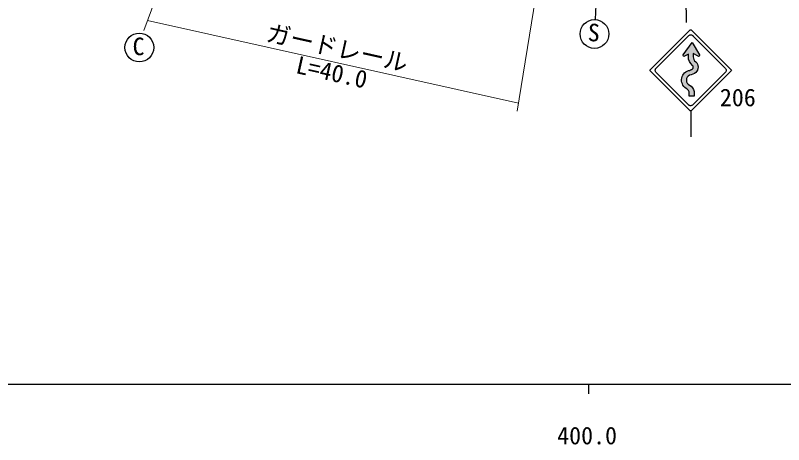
# Model space of a CAD drawing. Units: millimetres, scale not verified. Extents: x 40000 to 680000, y 20000 to 380000.
# Drawn here: x 408288 to 488319, y 198715 to 243438 of the extents above; entities that cross this region are included whole.
import ezdxf
from ezdxf.enums import TextEntityAlignment as Align

# ---------------------------------------------------------------- set-up
doc = ezdxf.new("R2010")
doc.units = ezdxf.units.MM
doc.header["$LTSCALE"] = 1000
for name, color, linetype, lineweight in [('M-STR-HTXT', 7, 'Continuous', 13), ('M-STR-STRC', 7, 'Continuous', 25), ('M-TTL-BAND', 7, 'Continuous', 25)]:
    doc.layers.add(name, color=color, linetype=linetype, lineweight=lineweight)
doc.styles.add('ＭＳ ゴシック', font='')
doc.styles.get('ＭＳ ゴシック').set_extended_font_data('MS Gothic')

msp = doc.modelspace()

# ---------------------------------------------------------------- hatches: boundary and pattern name
at = {"layer": 'M-STR-STRC'}
msp.add_hatch(color=256, dxfattribs=at).paths.add_polyline_path([(478784, 240604), (479540, 239311, -0.765), (479403, 239172), (478912, 239448), (478912, 239122, 0.2874), (479168, 238604, -0.43726), (479168, 237492, -0.11519), (478525, 237192, 0.65627), (478525, 236182, -0.22343), (478983, 235506), (478983, 235035), (478479, 235036), (478479, 235459, 0.19274), (478286, 235737, -0.67016), (478402, 237685, 0.12362), (478830, 237866, 0.43396), (478830, 238224, -0.2571), (478408, 239144), (478408, 239402), (477999, 239172, -0.76292), (477862, 239310)])

# ---------------------------------------------------------------- linework, layer by layer
at = {"layer": 'M-STR-HTXT'}
for p, q in [((429462, 262908), (421672, 241863)), ((464439, 257466), (460562, 233464)), ((422061, 242915), (460695, 234289))]:
    msp.add_line(p, q, dxfattribs=at)
at = {"layer": 'M-STR-STRC'}
for p, q in [((469466, 258829), (468685, 242995)), ((478190, 242692), (477987, 258000)), ((478640, 233479), (478640, 230794))]:
    msp.add_line(p, q, dxfattribs=at)
for points in [[(478543, 241904), (478588, 241936), (478640, 241947), (478694, 241935), (478737, 241904), (482831, 237810), (482863, 237765), (482874, 237713), (482862, 237659), (482831, 237616), (478737, 233522), (478692, 233491), (478640, 233479), (478586, 233491), (478543, 233522), (474449, 237616), (474418, 237661), (474407, 237713), (474419, 237767), (474449, 237810)], [(478404, 241304), (478456, 241348), (478515, 241381), (478555, 241395), (478622, 241406), (478691, 241402), (478725, 241395), (478787, 241370), (478845, 241332), (478877, 241304), (482231, 237950), (482275, 237898), (482308, 237838), (482322, 237798), (482333, 237731), (482329, 237663), (482322, 237628), (482297, 237566), (482259, 237508), (482231, 237476), (478877, 234122), (478825, 234079), (478765, 234046), (478725, 234031), (478658, 234020), (478590, 234024), (478555, 234031), (478493, 234056), (478435, 234094), (478404, 234122), (475050, 237476), (475006, 237528), (474973, 237588), (474959, 237628), (474947, 237695), (474951, 237764), (474959, 237798), (474983, 237860), (475021, 237918), (475050, 237950)]]:
    msp.add_lwpolyline(points, close=True, dxfattribs=at)
msp.add_lwpolyline([(478784, 240604), (479540, 239311, -0.765), (479403, 239172), (478912, 239448), (478912, 239122, 0.2874), (479168, 238604, -0.43726), (479168, 237492, -0.11519), (478525, 237192, 0.65627), (478525, 236182, -0.22343), (478983, 235506), (478983, 235035), (478479, 235036), (478479, 235459, 0.19274), (478286, 235737, -0.67016), (478402, 237685, 0.12362), (478830, 237866, 0.43396), (478830, 238224, -0.2571), (478408, 239144), (478408, 239402), (477999, 239172, -0.76292), (477862, 239310)], format="xyb", close=True, dxfattribs=at)
for centre in [(468612, 241497), (421206, 240090)]:
    msp.add_circle(centre, 1500, dxfattribs=at)
at = {"layer": 'M-TTL-BAND'}
for p, q in [((40000, 205000), (579000, 205000)), ((468000, 205000), (468000, 204000))]:
    msp.add_line(p, q, dxfattribs=at)

# ---------------------------------------------------------------- texts
at = {"layer": 'M-STR-HTXT', "style": 'ＭＳ ゴシック'}
for s, p in [('ガードレール', (441504, 238625)), ('L=40.0', (440937, 236088))]:
    msp.add_text(s, height=1833, rotation=347.415, dxfattribs=at).set_placement(p, align=Align.BOTTOM_CENTER)
at = {"layer": 'M-STR-STRC', "style": 'ＭＳ ゴシック'}
msp.add_text('S', height=1833, rotation=357.116, dxfattribs=at).set_placement((468471, 240184), align=Align.BOTTOM_CENTER)
for s, p in [('C', (421125, 238737)), ('206', (483549, 233417))]:
    msp.add_text(s, height=1833, dxfattribs=at).set_placement(p, align=Align.BOTTOM_CENTER)
at = {"layer": 'M-TTL-BAND', "style": 'ＭＳ ゴシック'}
msp.add_text('400.0', height=1833, dxfattribs=at).set_placement((467844, 198195), align=Align.BOTTOM_CENTER)

doc.saveas('drawing.dxf')
